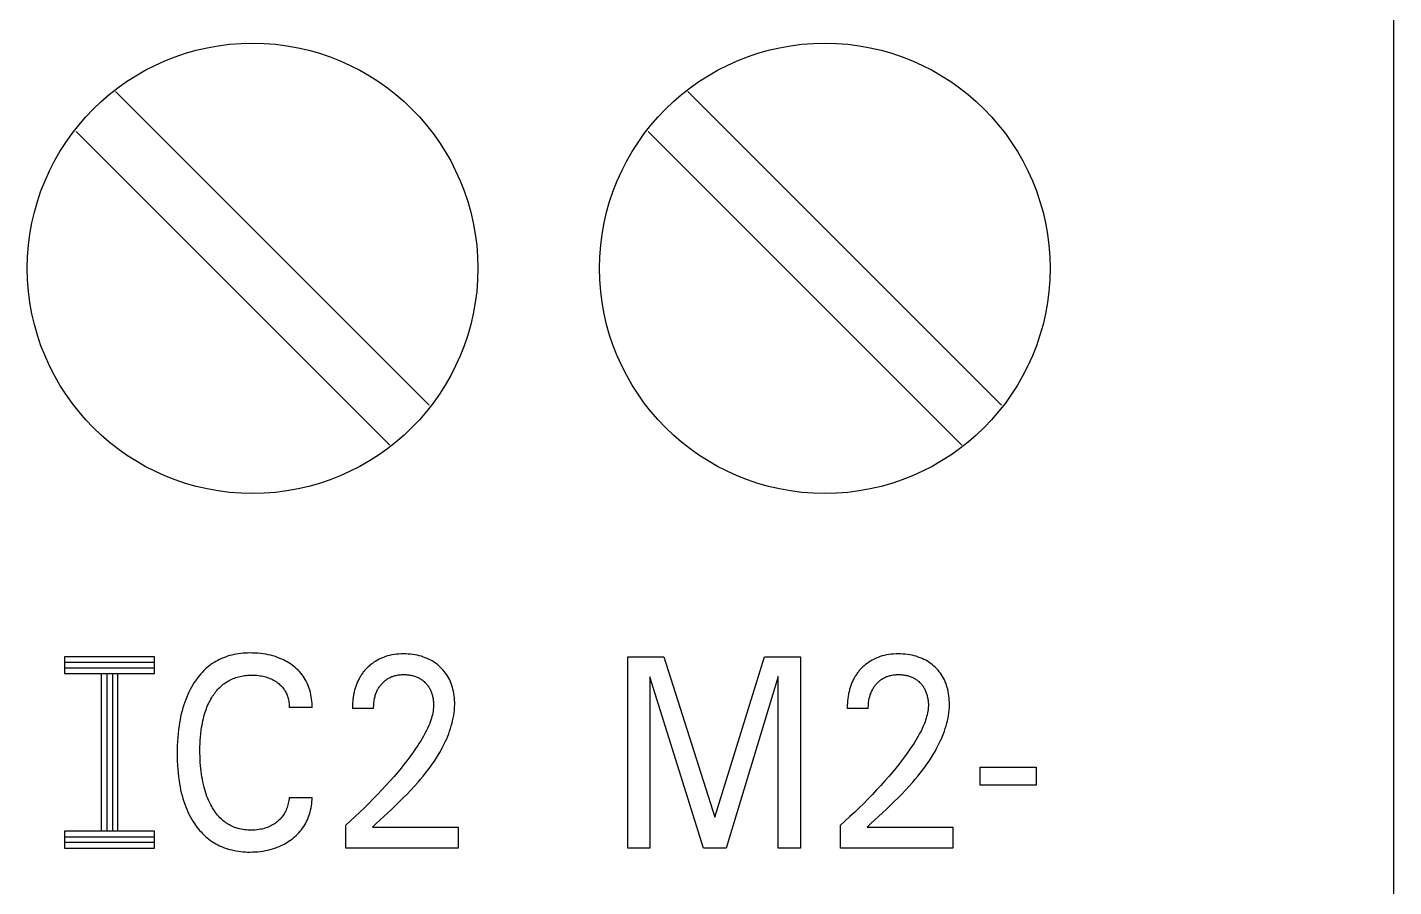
# Model space of a CAD drawing. Extents: x 0 to 420, y 0 to 297.
# Drawn here: x 166.63 to 178.76, y 174.29 to 181.92 of the extents above; entities that cross this region are included whole.
import ezdxf

# ---------------------------------------------------------------- set-up
doc = ezdxf.new("R2010")
doc.units = 0
doc.header["$LTSCALE"] = 23.1
doc.layers.add('10000_FRONT', color=7, linetype='CONTINUOUS')

msp = doc.modelspace()

# ---------------------------------------------------------------- linework, layer by layer
at = {"layer": '10000_FRONT', "color": 7, "linetype": 'CONTINUOUS'}
for p, q in [((178.762, 260.627), (178.762, 172.627)), ((170.2, 178.563), (167.415, 181.348)), ((175.28, 178.563), (172.495, 181.348)), ((167.065, 180.991), (169.849, 178.206)), ((172.145, 180.991), (174.929, 178.206)), ((166.962, 176.327), (166.962, 176.177)), ((167.762, 176.327), (166.962, 176.327)), ((167.762, 176.277), (166.962, 176.277)), ((167.762, 176.177), (167.762, 176.327)), ((168.259, 176.255), (168.244, 176.244)), ((168.274, 176.266), (168.259, 176.255)), ((168.29, 176.276), (168.274, 176.266)), ((168.306, 176.286), (168.29, 176.276)), ((168.322, 176.295), (168.306, 176.286)), ((168.339, 176.304), (168.322, 176.295)), ((168.356, 176.312), (168.339, 176.304)), ((168.373, 176.319), (168.356, 176.312)), ((168.391, 176.325), (168.373, 176.319)), ((168.409, 176.332), (168.391, 176.325)), ((168.428, 176.337), (168.409, 176.332)), ((168.448, 176.342), (168.428, 176.337)), ((168.467, 176.347), (168.448, 176.342)), ((168.487, 176.351), (168.467, 176.347)), ((168.507, 176.354), (168.487, 176.351)), ((168.527, 176.356), (168.507, 176.354)), ((168.548, 176.358), (168.527, 176.356)), ((168.568, 176.36), (168.548, 176.358)), ((168.588, 176.36), (168.568, 176.36)), ((168.608, 176.361), (168.588, 176.36)), ((168.632, 176.36), (168.608, 176.361)), ((168.656, 176.36), (168.632, 176.36)), ((168.679, 176.358), (168.656, 176.36)), ((168.703, 176.356), (168.679, 176.358)), ((168.727, 176.353), (168.703, 176.356)), ((168.75, 176.349), (168.727, 176.353)), ((168.771, 176.345), (168.75, 176.349)), ((168.792, 176.34), (168.771, 176.345)), ((168.813, 176.334), (168.792, 176.34)), ((168.834, 176.328), (168.813, 176.334)), ((168.854, 176.321), (168.834, 176.328)), ((168.875, 176.313), (168.854, 176.321)), ((168.891, 176.306), (168.875, 176.313)), ((168.907, 176.299), (168.891, 176.306)), ((168.922, 176.291), (168.907, 176.299)), ((168.938, 176.282), (168.922, 176.291)), ((168.953, 176.273), (168.938, 176.282)), ((168.968, 176.264), (168.953, 176.273)), ((168.982, 176.253), (168.968, 176.264)), ((168.996, 176.243), (168.982, 176.253)), ((169.68, 176.257), (169.666, 176.245)), ((169.695, 176.268), (169.68, 176.257)), ((169.709, 176.279), (169.695, 176.268)), ((169.725, 176.289), (169.709, 176.279)), ((169.74, 176.298), (169.725, 176.289)), ((169.757, 176.307), (169.74, 176.298)), ((169.775, 176.315), (169.757, 176.307)), ((169.793, 176.322), (169.775, 176.315)), ((169.811, 176.328), (169.793, 176.322)), ((169.829, 176.334), (169.811, 176.328)), ((169.848, 176.339), (169.829, 176.334)), ((169.868, 176.343), (169.848, 176.339)), ((169.889, 176.346), (169.868, 176.343)), ((169.91, 176.349), (169.889, 176.346)), ((169.931, 176.351), (169.91, 176.349)), ((169.951, 176.352), (169.931, 176.351)), ((169.972, 176.352), (169.951, 176.352)), ((169.993, 176.352), (169.972, 176.352)), ((170.013, 176.351), (169.993, 176.352)), ((170.034, 176.349), (170.013, 176.351)), ((170.054, 176.347), (170.034, 176.349)), ((170.074, 176.344), (170.054, 176.347)), ((170.094, 176.34), (170.074, 176.344)), ((170.112, 176.336), (170.094, 176.34)), ((170.13, 176.331), (170.112, 176.336)), ((170.148, 176.325), (170.13, 176.331)), ((170.165, 176.319), (170.148, 176.325)), ((170.183, 176.312), (170.165, 176.319)), ((170.2, 176.304), (170.183, 176.312)), ((170.215, 176.296), (170.2, 176.304)), ((170.231, 176.287), (170.215, 176.296)), ((170.246, 176.277), (170.231, 176.287)), ((170.261, 176.267), (170.246, 176.277)), ((170.275, 176.256), (170.261, 176.267)), ((170.289, 176.244), (170.275, 176.256)), ((171.962, 174.627), (171.962, 176.327)), ((171.962, 176.327), (172.283, 176.327)), ((172.283, 176.327), (172.736, 174.904)), ((172.736, 174.904), (173.176, 176.327)), ((173.176, 176.327), (173.496, 176.327)), ((173.496, 176.327), (173.496, 174.627)), ((174.072, 176.257), (174.059, 176.245)), ((174.087, 176.268), (174.072, 176.257)), ((174.102, 176.279), (174.087, 176.268)), ((174.117, 176.289), (174.102, 176.279)), ((174.133, 176.298), (174.117, 176.289)), ((174.15, 176.307), (174.133, 176.298)), ((174.167, 176.315), (174.15, 176.307)), ((174.185, 176.322), (174.167, 176.315)), ((174.203, 176.328), (174.185, 176.322)), ((174.221, 176.334), (174.203, 176.328)), ((174.24, 176.339), (174.221, 176.334)), ((174.261, 176.343), (174.24, 176.339)), ((174.281, 176.346), (174.261, 176.343)), ((174.302, 176.349), (174.281, 176.346)), ((174.323, 176.351), (174.302, 176.349)), ((174.344, 176.352), (174.323, 176.351)), ((174.365, 176.352), (174.344, 176.352)), ((174.385, 176.352), (174.365, 176.352)), ((174.405, 176.351), (174.385, 176.352)), ((174.426, 176.349), (174.405, 176.351)), ((174.446, 176.347), (174.426, 176.349)), ((174.466, 176.344), (174.446, 176.347)), ((174.486, 176.34), (174.466, 176.344)), ((174.504, 176.336), (174.486, 176.34)), ((174.522, 176.331), (174.504, 176.336)), ((174.54, 176.325), (174.522, 176.331)), ((174.558, 176.319), (174.54, 176.325)), ((174.575, 176.312), (174.558, 176.319)), ((174.592, 176.304), (174.575, 176.312)), ((174.608, 176.296), (174.592, 176.304)), ((174.623, 176.287), (174.608, 176.296)), ((174.638, 176.277), (174.623, 176.287)), ((174.653, 176.267), (174.638, 176.277)), ((174.667, 176.256), (174.653, 176.267)), ((174.681, 176.244), (174.667, 176.256)), ((167.762, 176.227), (166.962, 176.227)), ((166.962, 176.177), (167.762, 176.177)), ((167.287, 176.177), (167.287, 174.777)), ((167.337, 176.177), (167.337, 174.777)), ((167.387, 176.177), (167.387, 174.777)), ((167.437, 174.777), (167.437, 176.177)), ((168.136, 176.13), (168.125, 176.114)), ((168.148, 176.146), (168.136, 176.13)), ((168.16, 176.161), (168.148, 176.146)), ((168.173, 176.176), (168.16, 176.161)), ((168.186, 176.191), (168.173, 176.176)), ((168.2, 176.205), (168.186, 176.191)), ((168.214, 176.219), (168.2, 176.205)), ((168.229, 176.232), (168.214, 176.219)), ((168.244, 176.244), (168.229, 176.232)), ((168.436, 176.123), (168.447, 176.128)), ((168.447, 176.128), (168.459, 176.133)), ((168.459, 176.133), (168.471, 176.138)), ((168.471, 176.138), (168.482, 176.142)), ((168.482, 176.142), (168.495, 176.146)), ((168.495, 176.146), (168.508, 176.15)), ((168.508, 176.15), (168.521, 176.153)), ((168.521, 176.153), (168.535, 176.156)), ((168.535, 176.156), (168.548, 176.158)), ((168.548, 176.158), (168.561, 176.16)), ((168.561, 176.16), (168.575, 176.162)), ((168.575, 176.162), (168.588, 176.163)), ((168.588, 176.163), (168.602, 176.164)), ((168.602, 176.164), (168.615, 176.164)), ((168.615, 176.164), (168.629, 176.164)), ((168.629, 176.164), (168.643, 176.164)), ((168.643, 176.164), (168.657, 176.164)), ((168.657, 176.164), (168.671, 176.163)), ((168.671, 176.163), (168.685, 176.161)), ((168.685, 176.161), (168.698, 176.159)), ((168.698, 176.159), (168.712, 176.157)), ((168.712, 176.157), (168.725, 176.155)), ((168.725, 176.155), (168.737, 176.152)), ((168.737, 176.152), (168.75, 176.148)), ((168.75, 176.148), (168.762, 176.144)), ((168.762, 176.144), (168.774, 176.14)), ((168.774, 176.14), (168.786, 176.135)), ((168.786, 176.135), (168.797, 176.13)), ((168.797, 176.13), (168.808, 176.125)), ((169.01, 176.232), (168.996, 176.243)), ((169.023, 176.22), (169.01, 176.232)), ((169.036, 176.208), (169.023, 176.22)), ((169.048, 176.195), (169.036, 176.208)), ((169.06, 176.182), (169.048, 176.195)), ((169.071, 176.168), (169.06, 176.182)), ((169.081, 176.154), (169.071, 176.168)), ((169.091, 176.14), (169.081, 176.154)), ((169.1, 176.125), (169.091, 176.14)), ((169.577, 176.131), (169.573, 176.123)), ((169.581, 176.139), (169.577, 176.131)), ((169.586, 176.147), (169.581, 176.139)), ((169.59, 176.154), (169.586, 176.147)), ((169.595, 176.161), (169.59, 176.154)), ((169.6, 176.169), (169.595, 176.161)), ((169.605, 176.176), (169.6, 176.169)), ((169.61, 176.183), (169.605, 176.176)), ((169.615, 176.19), (169.61, 176.183)), ((169.621, 176.197), (169.615, 176.19)), ((169.626, 176.204), (169.621, 176.197)), ((169.632, 176.21), (169.626, 176.204)), ((169.638, 176.217), (169.632, 176.21)), ((169.644, 176.223), (169.638, 176.217)), ((169.65, 176.229), (169.644, 176.223)), ((169.658, 176.237), (169.65, 176.229)), ((169.666, 176.245), (169.658, 176.237)), ((169.82, 176.125), (169.827, 176.129)), ((169.827, 176.129), (169.833, 176.133)), ((169.833, 176.133), (169.84, 176.137)), ((169.84, 176.137), (169.847, 176.141)), ((169.847, 176.141), (169.854, 176.144)), ((169.854, 176.144), (169.861, 176.148)), ((169.861, 176.148), (169.868, 176.151)), ((169.868, 176.151), (169.875, 176.153)), ((169.875, 176.153), (169.883, 176.156)), ((169.883, 176.156), (169.89, 176.158)), ((169.89, 176.158), (169.898, 176.16)), ((169.898, 176.16), (169.907, 176.162)), ((169.907, 176.162), (169.916, 176.164)), ((169.916, 176.164), (169.925, 176.166)), ((169.925, 176.166), (169.935, 176.167)), ((169.935, 176.167), (169.944, 176.168)), ((169.944, 176.168), (169.954, 176.169)), ((169.954, 176.169), (169.963, 176.169)), ((169.963, 176.169), (169.972, 176.169)), ((169.972, 176.169), (169.982, 176.169)), ((169.982, 176.169), (169.991, 176.169)), ((169.991, 176.169), (170, 176.168)), ((170, 176.168), (170.009, 176.167)), ((170.009, 176.167), (170.018, 176.166)), ((170.018, 176.166), (170.027, 176.165)), ((170.027, 176.165), (170.036, 176.163)), ((170.036, 176.163), (170.045, 176.162)), ((170.045, 176.162), (170.053, 176.16)), ((170.053, 176.16), (170.061, 176.157)), ((170.061, 176.157), (170.069, 176.155)), ((170.069, 176.155), (170.077, 176.152)), ((170.077, 176.152), (170.085, 176.149)), ((170.085, 176.149), (170.093, 176.146)), ((170.093, 176.146), (170.101, 176.142)), ((170.101, 176.142), (170.108, 176.139)), ((170.108, 176.139), (170.115, 176.135)), ((170.115, 176.135), (170.122, 176.13)), ((170.122, 176.13), (170.129, 176.126)), ((170.301, 176.232), (170.289, 176.244)), ((170.313, 176.22), (170.301, 176.232)), ((170.325, 176.207), (170.313, 176.22)), ((170.336, 176.194), (170.325, 176.207)), ((170.346, 176.181), (170.336, 176.194)), ((170.356, 176.167), (170.346, 176.181)), ((170.365, 176.152), (170.356, 176.167)), ((170.374, 176.137), (170.365, 176.152)), ((170.382, 176.121), (170.374, 176.137)), ((172.16, 176.149), (172.16, 174.627)), ((172.636, 174.627), (172.16, 176.149)), ((173.299, 176.151), (172.835, 174.627)), ((173.299, 174.627), (173.299, 176.151)), ((173.969, 176.131), (173.965, 176.123)), ((173.973, 176.139), (173.969, 176.131)), ((173.978, 176.147), (173.973, 176.139)), ((173.982, 176.154), (173.978, 176.147)), ((173.987, 176.161), (173.982, 176.154)), ((173.992, 176.169), (173.987, 176.161)), ((173.997, 176.176), (173.992, 176.169)), ((174.002, 176.183), (173.997, 176.176)), ((174.007, 176.19), (174.002, 176.183)), ((174.013, 176.197), (174.007, 176.19)), ((174.018, 176.204), (174.013, 176.197)), ((174.024, 176.21), (174.018, 176.204)), ((174.03, 176.217), (174.024, 176.21)), ((174.036, 176.223), (174.03, 176.217)), ((174.042, 176.229), (174.036, 176.223)), ((174.05, 176.237), (174.042, 176.229)), ((174.059, 176.245), (174.05, 176.237)), ((174.212, 176.125), (174.219, 176.129)), ((174.219, 176.129), (174.226, 176.133)), ((174.226, 176.133), (174.232, 176.137)), ((174.232, 176.137), (174.239, 176.141)), ((174.239, 176.141), (174.246, 176.144)), ((174.246, 176.144), (174.253, 176.148)), ((174.253, 176.148), (174.26, 176.151)), ((174.26, 176.151), (174.268, 176.153)), ((174.268, 176.153), (174.275, 176.156)), ((174.275, 176.156), (174.282, 176.158)), ((174.282, 176.158), (174.29, 176.16)), ((174.29, 176.16), (174.299, 176.162)), ((174.299, 176.162), (174.308, 176.164)), ((174.308, 176.164), (174.318, 176.166)), ((174.318, 176.166), (174.327, 176.167)), ((174.327, 176.167), (174.336, 176.168)), ((174.336, 176.168), (174.346, 176.169)), ((174.346, 176.169), (174.355, 176.169)), ((174.355, 176.169), (174.365, 176.169)), ((174.365, 176.169), (174.374, 176.169)), ((174.374, 176.169), (174.383, 176.169)), ((174.383, 176.169), (174.392, 176.168)), ((174.392, 176.168), (174.401, 176.167)), ((174.401, 176.167), (174.41, 176.166)), ((174.41, 176.166), (174.419, 176.165)), ((174.419, 176.165), (174.428, 176.163)), ((174.428, 176.163), (174.437, 176.162)), ((174.437, 176.162), (174.446, 176.16)), ((174.446, 176.16), (174.454, 176.157)), ((174.454, 176.157), (174.462, 176.155)), ((174.462, 176.155), (174.47, 176.152)), ((174.47, 176.152), (174.477, 176.149)), ((174.477, 176.149), (174.485, 176.146)), ((174.485, 176.146), (174.493, 176.142)), ((174.493, 176.142), (174.5, 176.139)), ((174.5, 176.139), (174.507, 176.135)), ((174.507, 176.135), (174.514, 176.13)), ((174.514, 176.13), (174.521, 176.126)), ((174.694, 176.232), (174.681, 176.244)), ((174.706, 176.22), (174.694, 176.232)), ((174.717, 176.207), (174.706, 176.22)), ((174.728, 176.194), (174.717, 176.207)), ((174.739, 176.181), (174.728, 176.194)), ((174.748, 176.167), (174.739, 176.181)), ((174.757, 176.152), (174.748, 176.167)), ((174.766, 176.137), (174.757, 176.152)), ((174.774, 176.121), (174.766, 176.137)), ((168.066, 176.014), (168.056, 175.992)), ((168.077, 176.035), (168.066, 176.014)), ((168.089, 176.057), (168.077, 176.035)), ((168.101, 176.078), (168.089, 176.057)), ((168.114, 176.098), (168.101, 176.078)), ((168.125, 176.114), (168.114, 176.098)), ((168.291, 175.998), (168.299, 176.008)), ((168.299, 176.008), (168.307, 176.019)), ((168.307, 176.019), (168.316, 176.029)), ((168.316, 176.029), (168.324, 176.039)), ((168.324, 176.039), (168.333, 176.048)), ((168.333, 176.048), (168.343, 176.058)), ((168.343, 176.058), (168.353, 176.067)), ((168.353, 176.067), (168.363, 176.075)), ((168.363, 176.075), (168.372, 176.083)), ((168.372, 176.083), (168.382, 176.091)), ((168.382, 176.091), (168.393, 176.098)), ((168.393, 176.098), (168.403, 176.105)), ((168.403, 176.105), (168.414, 176.111)), ((168.414, 176.111), (168.425, 176.117)), ((168.425, 176.117), (168.436, 176.123)), ((168.808, 176.125), (168.819, 176.119)), ((168.819, 176.119), (168.83, 176.113)), ((168.83, 176.113), (168.84, 176.106)), ((168.84, 176.106), (168.85, 176.099)), ((168.85, 176.099), (168.858, 176.093)), ((168.858, 176.093), (168.867, 176.086)), ((168.867, 176.086), (168.875, 176.079)), ((168.875, 176.079), (168.882, 176.072)), ((168.882, 176.072), (168.89, 176.065)), ((168.89, 176.065), (168.897, 176.057)), ((168.897, 176.057), (168.903, 176.049)), ((168.903, 176.049), (168.91, 176.04)), ((168.91, 176.04), (168.916, 176.032)), ((168.916, 176.032), (168.921, 176.023)), ((168.921, 176.023), (168.926, 176.014)), ((168.926, 176.014), (168.931, 176.005)), ((169.108, 176.11), (169.1, 176.125)), ((169.116, 176.094), (169.108, 176.11)), ((169.123, 176.078), (169.116, 176.094)), ((169.129, 176.062), (169.123, 176.078)), ((169.135, 176.045), (169.129, 176.062)), ((169.141, 176.029), (169.135, 176.045)), ((169.146, 176.01), (169.141, 176.029)), ((169.15, 175.991), (169.146, 176.01)), ((169.533, 176.011), (169.531, 176.001)), ((169.535, 176.02), (169.533, 176.011)), ((169.538, 176.029), (169.535, 176.02)), ((169.54, 176.038), (169.538, 176.029)), ((169.543, 176.047), (169.54, 176.038)), ((169.545, 176.055), (169.543, 176.047)), ((169.548, 176.064), (169.545, 176.055)), ((169.551, 176.073), (169.548, 176.064)), ((169.554, 176.081), (169.551, 176.073)), ((169.558, 176.09), (169.554, 176.081)), ((169.561, 176.098), (169.558, 176.09)), ((169.565, 176.107), (169.561, 176.098)), ((169.569, 176.115), (169.565, 176.107)), ((169.573, 176.123), (169.569, 176.115)), ((169.727, 176.001), (169.731, 176.01)), ((169.731, 176.01), (169.735, 176.019)), ((169.735, 176.019), (169.739, 176.028)), ((169.739, 176.028), (169.742, 176.035)), ((169.742, 176.035), (169.746, 176.042)), ((169.746, 176.042), (169.75, 176.049)), ((169.75, 176.049), (169.755, 176.056)), ((169.755, 176.056), (169.759, 176.063)), ((169.759, 176.063), (169.764, 176.07)), ((169.764, 176.07), (169.769, 176.076)), ((169.769, 176.076), (169.774, 176.082)), ((169.774, 176.082), (169.779, 176.088)), ((169.779, 176.088), (169.785, 176.094)), ((169.785, 176.094), (169.79, 176.1)), ((169.79, 176.1), (169.796, 176.105)), ((169.796, 176.105), (169.802, 176.11)), ((169.802, 176.11), (169.808, 176.115)), ((169.808, 176.115), (169.814, 176.12)), ((169.814, 176.12), (169.82, 176.125)), ((170.129, 176.126), (170.136, 176.121)), ((170.136, 176.121), (170.142, 176.116)), ((170.142, 176.116), (170.149, 176.111)), ((170.149, 176.111), (170.155, 176.106)), ((170.155, 176.106), (170.161, 176.1)), ((170.161, 176.1), (170.166, 176.095)), ((170.166, 176.095), (170.172, 176.089)), ((170.172, 176.089), (170.177, 176.083)), ((170.177, 176.083), (170.182, 176.077)), ((170.182, 176.077), (170.187, 176.071)), ((170.187, 176.071), (170.192, 176.065)), ((170.192, 176.065), (170.196, 176.058)), ((170.196, 176.058), (170.2, 176.051)), ((170.2, 176.051), (170.204, 176.045)), ((170.204, 176.045), (170.208, 176.037)), ((170.208, 176.037), (170.212, 176.03)), ((170.212, 176.03), (170.215, 176.022)), ((170.215, 176.022), (170.218, 176.015)), ((170.218, 176.015), (170.221, 176.007)), ((170.221, 176.007), (170.223, 175.999)), ((170.389, 176.105), (170.382, 176.121)), ((170.395, 176.089), (170.389, 176.105)), ((170.401, 176.072), (170.395, 176.089)), ((170.406, 176.055), (170.401, 176.072)), ((170.411, 176.038), (170.406, 176.055)), ((170.415, 176.019), (170.411, 176.038)), ((170.419, 176), (170.415, 176.019)), ((173.926, 176.011), (173.923, 176.001)), ((173.928, 176.02), (173.926, 176.011)), ((173.93, 176.029), (173.928, 176.02)), ((173.932, 176.038), (173.93, 176.029)), ((173.935, 176.047), (173.932, 176.038)), ((173.937, 176.055), (173.935, 176.047)), ((173.94, 176.064), (173.937, 176.055)), ((173.943, 176.073), (173.94, 176.064)), ((173.946, 176.081), (173.943, 176.073)), ((173.95, 176.09), (173.946, 176.081)), ((173.953, 176.098), (173.95, 176.09)), ((173.957, 176.107), (173.953, 176.098)), ((173.961, 176.115), (173.957, 176.107)), ((173.965, 176.123), (173.961, 176.115)), ((174.12, 176.001), (174.123, 176.01)), ((174.123, 176.01), (174.127, 176.019)), ((174.127, 176.019), (174.131, 176.028)), ((174.131, 176.028), (174.135, 176.035)), ((174.135, 176.035), (174.138, 176.042)), ((174.138, 176.042), (174.143, 176.049)), ((174.143, 176.049), (174.147, 176.056)), ((174.147, 176.056), (174.151, 176.063)), ((174.151, 176.063), (174.156, 176.07)), ((174.156, 176.07), (174.161, 176.076)), ((174.161, 176.076), (174.166, 176.082)), ((174.166, 176.082), (174.172, 176.088)), ((174.172, 176.088), (174.177, 176.094)), ((174.177, 176.094), (174.182, 176.1)), ((174.182, 176.1), (174.188, 176.105)), ((174.188, 176.105), (174.194, 176.11)), ((174.194, 176.11), (174.2, 176.115)), ((174.2, 176.115), (174.206, 176.12)), ((174.206, 176.12), (174.212, 176.125)), ((174.521, 176.126), (174.528, 176.121)), ((174.528, 176.121), (174.535, 176.116)), ((174.535, 176.116), (174.541, 176.111)), ((174.541, 176.111), (174.547, 176.106)), ((174.547, 176.106), (174.553, 176.1)), ((174.553, 176.1), (174.559, 176.095)), ((174.559, 176.095), (174.564, 176.089)), ((174.564, 176.089), (174.569, 176.083)), ((174.569, 176.083), (174.574, 176.077)), ((174.574, 176.077), (174.579, 176.071)), ((174.579, 176.071), (174.584, 176.065)), ((174.584, 176.065), (174.588, 176.058)), ((174.588, 176.058), (174.592, 176.051)), ((174.592, 176.051), (174.596, 176.045)), ((174.596, 176.045), (174.6, 176.037)), ((174.6, 176.037), (174.604, 176.03)), ((174.604, 176.03), (174.607, 176.022)), ((174.607, 176.022), (174.61, 176.015)), ((174.61, 176.015), (174.613, 176.007)), ((174.613, 176.007), (174.616, 175.999)), ((174.781, 176.105), (174.774, 176.121)), ((174.788, 176.089), (174.781, 176.105)), ((174.793, 176.072), (174.788, 176.089)), ((174.799, 176.055), (174.793, 176.072)), ((174.803, 176.038), (174.799, 176.055)), ((174.807, 176.019), (174.803, 176.038)), ((174.811, 176), (174.807, 176.019)), ((168.021, 175.899), (168.013, 175.873)), ((168.029, 175.924), (168.021, 175.899)), ((168.038, 175.947), (168.029, 175.924)), ((168.047, 175.969), (168.038, 175.947)), ((168.056, 175.992), (168.047, 175.969)), ((168.227, 175.88), (168.233, 175.894)), ((168.233, 175.894), (168.24, 175.909)), ((168.24, 175.909), (168.247, 175.923)), ((168.247, 175.923), (168.254, 175.937)), ((168.254, 175.937), (168.261, 175.951)), ((168.261, 175.951), (168.269, 175.964)), ((168.269, 175.964), (168.276, 175.976)), ((168.276, 175.976), (168.284, 175.987)), ((168.284, 175.987), (168.291, 175.998)), ((168.931, 176.005), (168.935, 175.995)), ((168.935, 175.995), (168.939, 175.986)), ((168.939, 175.986), (168.942, 175.976)), ((168.942, 175.976), (168.946, 175.966)), ((168.946, 175.966), (168.949, 175.955)), ((168.949, 175.955), (168.951, 175.944)), ((168.951, 175.944), (168.953, 175.933)), ((168.953, 175.933), (168.955, 175.921)), ((168.955, 175.921), (168.956, 175.91)), ((168.956, 175.91), (168.957, 175.899)), ((168.957, 175.899), (168.958, 175.888)), ((168.958, 175.888), (168.958, 175.876)), ((169.153, 175.972), (169.15, 175.991)), ((169.156, 175.953), (169.153, 175.972)), ((169.158, 175.934), (169.156, 175.953)), ((169.16, 175.915), (169.158, 175.934)), ((169.16, 175.895), (169.16, 175.915)), ((169.16, 175.876), (169.16, 175.895)), ((169.52, 175.909), (169.519, 175.899)), ((169.519, 175.899), (169.519, 175.888)), ((169.519, 175.888), (169.519, 175.878)), ((169.521, 175.929), (169.52, 175.919)), ((169.52, 175.919), (169.52, 175.909)), ((169.522, 175.94), (169.521, 175.929)), ((169.523, 175.95), (169.522, 175.94)), ((169.524, 175.96), (169.523, 175.95)), ((169.526, 175.97), (169.524, 175.96)), ((169.527, 175.98), (169.526, 175.97)), ((169.529, 175.991), (169.527, 175.98)), ((169.531, 176.001), (169.529, 175.991)), ((169.706, 175.879), (169.707, 175.89)), ((169.707, 175.9), (169.708, 175.911)), ((169.707, 175.89), (169.707, 175.9)), ((169.708, 175.911), (169.709, 175.922)), ((169.709, 175.922), (169.711, 175.933)), ((169.711, 175.933), (169.712, 175.944)), ((169.712, 175.944), (169.714, 175.955)), ((169.714, 175.955), (169.716, 175.964)), ((169.716, 175.964), (169.719, 175.973)), ((169.719, 175.973), (169.721, 175.983)), ((169.721, 175.983), (169.724, 175.992)), ((169.724, 175.992), (169.727, 176.001)), ((170.223, 175.999), (170.226, 175.991)), ((170.226, 175.991), (170.228, 175.983)), ((170.228, 175.983), (170.23, 175.975)), ((170.23, 175.975), (170.232, 175.966)), ((170.232, 175.966), (170.234, 175.957)), ((170.234, 175.957), (170.235, 175.948)), ((170.235, 175.948), (170.236, 175.938)), ((170.236, 175.938), (170.237, 175.929)), ((170.237, 175.929), (170.238, 175.92)), ((170.238, 175.92), (170.239, 175.911)), ((170.239, 175.892), (170.238, 175.876)), ((170.239, 175.911), (170.239, 175.901)), ((170.239, 175.901), (170.239, 175.892)), ((170.422, 175.98), (170.419, 176)), ((170.424, 175.961), (170.422, 175.98)), ((170.425, 175.941), (170.424, 175.961)), ((170.426, 175.921), (170.425, 175.941)), ((170.425, 175.878), (170.426, 175.902)), ((170.426, 175.902), (170.426, 175.921)), ((173.912, 175.909), (173.911, 175.899)), ((173.911, 175.899), (173.911, 175.888)), ((173.911, 175.888), (173.911, 175.878)), ((173.913, 175.919), (173.912, 175.909)), ((173.914, 175.94), (173.913, 175.929)), ((173.913, 175.929), (173.913, 175.919)), ((173.915, 175.95), (173.914, 175.94)), ((173.917, 175.96), (173.915, 175.95)), ((173.918, 175.97), (173.917, 175.96)), ((173.92, 175.98), (173.918, 175.97)), ((173.921, 175.991), (173.92, 175.98)), ((173.923, 176.001), (173.921, 175.991)), ((174.098, 175.879), (174.099, 175.89)), ((174.099, 175.9), (174.1, 175.911)), ((174.099, 175.89), (174.099, 175.9)), ((174.1, 175.911), (174.101, 175.922)), ((174.101, 175.922), (174.103, 175.933)), ((174.103, 175.933), (174.104, 175.944)), ((174.104, 175.944), (174.107, 175.955)), ((174.107, 175.955), (174.109, 175.964)), ((174.109, 175.964), (174.111, 175.973)), ((174.111, 175.973), (174.114, 175.983)), ((174.114, 175.983), (174.116, 175.992)), ((174.116, 175.992), (174.12, 176.001)), ((174.616, 175.999), (174.618, 175.991)), ((174.618, 175.991), (174.62, 175.983)), ((174.62, 175.983), (174.622, 175.975)), ((174.622, 175.975), (174.624, 175.966)), ((174.624, 175.966), (174.626, 175.957)), ((174.626, 175.957), (174.627, 175.948)), ((174.627, 175.948), (174.629, 175.938)), ((174.629, 175.938), (174.63, 175.929)), ((174.63, 175.929), (174.63, 175.92)), ((174.63, 175.92), (174.631, 175.911)), ((174.631, 175.892), (174.63, 175.876)), ((174.631, 175.911), (174.631, 175.901)), ((174.631, 175.901), (174.631, 175.892)), ((174.814, 175.98), (174.811, 176)), ((174.816, 175.961), (174.814, 175.98)), ((174.817, 175.941), (174.816, 175.961)), ((174.818, 175.921), (174.817, 175.941)), ((174.818, 175.902), (174.818, 175.921)), ((174.818, 175.878), (174.818, 175.902)), ((167.988, 175.768), (167.983, 175.741)), ((167.993, 175.794), (167.988, 175.768)), ((167.999, 175.821), (167.993, 175.794)), ((168.006, 175.847), (167.999, 175.821)), ((168.013, 175.873), (168.006, 175.847)), ((168.19, 175.758), (168.195, 175.778)), ((168.195, 175.778), (168.2, 175.797)), ((168.2, 175.797), (168.205, 175.816)), ((168.205, 175.816), (168.211, 175.835)), ((168.211, 175.835), (168.216, 175.85)), ((168.216, 175.85), (168.222, 175.865)), ((168.222, 175.865), (168.227, 175.88)), ((169.16, 175.876), (168.958, 175.876)), ((169.519, 175.878), (169.519, 175.868)), ((169.706, 175.868), (169.519, 175.868)), ((169.706, 175.868), (169.706, 175.879)), ((170.215, 175.765), (170.209, 175.75)), ((170.22, 175.781), (170.215, 175.765)), ((170.224, 175.796), (170.22, 175.781)), ((170.228, 175.812), (170.224, 175.796)), ((170.232, 175.828), (170.228, 175.812)), ((170.234, 175.844), (170.232, 175.828)), ((170.236, 175.86), (170.234, 175.844)), ((170.238, 175.876), (170.236, 175.86)), ((170.408, 175.759), (170.413, 175.783)), ((170.413, 175.783), (170.418, 175.806)), ((170.418, 175.806), (170.421, 175.83)), ((170.421, 175.83), (170.424, 175.854)), ((170.424, 175.854), (170.425, 175.878)), ((173.911, 175.878), (173.911, 175.868)), ((174.098, 175.868), (173.911, 175.868)), ((174.098, 175.868), (174.098, 175.879)), ((174.607, 175.765), (174.602, 175.75)), ((174.612, 175.781), (174.607, 175.765)), ((174.616, 175.796), (174.612, 175.781)), ((174.62, 175.812), (174.616, 175.796)), ((174.624, 175.828), (174.62, 175.812)), ((174.627, 175.844), (174.624, 175.828)), ((174.629, 175.86), (174.627, 175.844)), ((174.63, 175.876), (174.629, 175.86)), ((174.801, 175.759), (174.806, 175.783)), ((174.806, 175.783), (174.81, 175.806)), ((174.81, 175.806), (174.813, 175.83)), ((174.813, 175.83), (174.816, 175.854)), ((174.816, 175.854), (174.818, 175.878)), ((167.97, 175.645), (167.967, 175.61)), ((167.974, 175.68), (167.97, 175.645)), ((167.979, 175.715), (167.974, 175.68)), ((167.983, 175.741), (167.979, 175.715)), ((168.169, 175.614), (168.172, 175.643)), ((168.172, 175.643), (168.176, 175.679)), ((168.176, 175.679), (168.179, 175.699)), ((168.179, 175.699), (168.183, 175.719)), ((168.183, 175.719), (168.186, 175.739)), ((168.186, 175.739), (168.19, 175.758)), ((170.162, 175.645), (170.15, 175.623)), ((170.173, 175.667), (170.162, 175.645)), ((170.184, 175.689), (170.173, 175.667)), ((170.194, 175.711), (170.184, 175.689)), ((170.204, 175.734), (170.194, 175.711)), ((170.209, 175.75), (170.204, 175.734)), ((170.364, 175.621), (170.373, 175.644)), ((170.373, 175.644), (170.381, 175.667)), ((170.381, 175.667), (170.389, 175.69)), ((170.389, 175.69), (170.396, 175.713)), ((170.396, 175.713), (170.403, 175.736)), ((170.403, 175.736), (170.408, 175.759)), ((174.554, 175.645), (174.542, 175.623)), ((174.566, 175.667), (174.554, 175.645)), ((174.576, 175.689), (174.566, 175.667)), ((174.586, 175.711), (174.576, 175.689)), ((174.596, 175.734), (174.586, 175.711)), ((174.602, 175.75), (174.596, 175.734)), ((174.756, 175.621), (174.765, 175.644)), ((174.765, 175.644), (174.774, 175.667)), ((174.774, 175.667), (174.781, 175.69)), ((174.781, 175.69), (174.788, 175.713)), ((174.788, 175.713), (174.795, 175.736)), ((174.795, 175.736), (174.801, 175.759)), ((167.963, 175.54), (167.962, 175.504)), ((167.965, 175.575), (167.963, 175.54)), ((167.967, 175.61), (167.965, 175.575)), ((168.165, 175.526), (168.166, 175.555)), ((168.165, 175.497), (168.165, 175.526)), ((168.166, 175.555), (168.167, 175.585)), ((168.167, 175.585), (168.169, 175.614)), ((170.098, 175.539), (170.075, 175.505)), ((170.112, 175.56), (170.098, 175.539)), ((170.125, 175.581), (170.112, 175.56)), ((170.138, 175.602), (170.125, 175.581)), ((170.15, 175.623), (170.138, 175.602)), ((170.315, 175.517), (170.33, 175.547)), ((170.33, 175.547), (170.345, 175.577)), ((170.345, 175.577), (170.355, 175.599)), ((170.355, 175.599), (170.364, 175.621)), ((174.491, 175.539), (174.467, 175.505)), ((174.504, 175.56), (174.491, 175.539)), ((174.517, 175.581), (174.504, 175.56)), ((174.53, 175.602), (174.517, 175.581)), ((174.542, 175.623), (174.53, 175.602)), ((174.707, 175.517), (174.722, 175.547)), ((174.722, 175.547), (174.737, 175.577)), ((174.737, 175.577), (174.747, 175.599)), ((174.747, 175.599), (174.756, 175.621)), ((167.962, 175.504), (167.962, 175.469)), ((167.962, 175.469), (167.962, 175.434)), ((167.962, 175.434), (167.963, 175.399)), ((168.165, 175.47), (168.165, 175.497)), ((168.166, 175.443), (168.165, 175.47)), ((168.167, 175.416), (168.166, 175.443)), ((168.168, 175.389), (168.167, 175.416)), ((170.002, 175.404), (169.976, 175.371)), ((170.027, 175.437), (170.002, 175.404)), ((170.051, 175.471), (170.027, 175.437)), ((170.075, 175.505), (170.051, 175.471)), ((170.227, 175.373), (170.246, 175.401)), ((170.246, 175.401), (170.264, 175.429)), ((170.264, 175.429), (170.282, 175.458)), ((170.282, 175.458), (170.299, 175.487)), ((170.299, 175.487), (170.315, 175.517)), ((174.394, 175.404), (174.368, 175.371)), ((174.419, 175.437), (174.394, 175.404)), ((174.443, 175.471), (174.419, 175.437)), ((174.467, 175.505), (174.443, 175.471)), ((174.619, 175.373), (174.638, 175.401)), ((174.638, 175.401), (174.656, 175.429)), ((174.656, 175.429), (174.674, 175.458)), ((174.674, 175.458), (174.691, 175.487)), ((174.691, 175.487), (174.707, 175.517)), ((167.963, 175.399), (167.965, 175.364)), ((167.965, 175.364), (167.967, 175.329)), ((167.967, 175.329), (167.97, 175.295)), ((167.97, 175.295), (167.974, 175.26)), ((168.17, 175.362), (168.168, 175.389)), ((168.173, 175.335), (168.17, 175.362)), ((168.176, 175.309), (168.173, 175.335)), ((168.179, 175.285), (168.176, 175.309)), ((168.182, 175.262), (168.179, 175.285)), ((169.923, 175.306), (169.888, 175.265)), ((169.95, 175.339), (169.923, 175.306)), ((169.976, 175.371), (169.95, 175.339)), ((170.145, 175.266), (170.166, 175.292)), ((170.166, 175.292), (170.187, 175.319)), ((170.187, 175.319), (170.207, 175.346)), ((170.207, 175.346), (170.227, 175.373)), ((174.315, 175.306), (174.28, 175.265)), ((174.342, 175.339), (174.315, 175.306)), ((174.368, 175.371), (174.342, 175.339)), ((174.537, 175.266), (174.558, 175.292)), ((174.558, 175.292), (174.579, 175.319)), ((174.579, 175.319), (174.599, 175.346)), ((174.599, 175.346), (174.619, 175.373)), ((175.09, 175.186), (175.09, 175.346)), ((175.09, 175.346), (175.587, 175.346)), ((175.587, 175.346), (175.587, 175.186)), ((167.974, 175.26), (167.979, 175.225)), ((167.979, 175.225), (167.983, 175.199)), ((167.983, 175.199), (167.988, 175.173)), ((167.988, 175.173), (167.993, 175.146)), ((168.186, 175.239), (168.182, 175.262)), ((168.191, 175.215), (168.186, 175.239)), ((168.196, 175.192), (168.191, 175.215)), ((168.201, 175.169), (168.196, 175.192)), ((168.208, 175.147), (168.201, 175.169)), ((169.816, 175.184), (169.78, 175.144)), ((169.853, 175.224), (169.816, 175.184)), ((169.888, 175.265), (169.853, 175.224)), ((170.037, 175.143), (170.069, 175.178)), ((170.069, 175.178), (170.101, 175.214)), ((170.101, 175.214), (170.123, 175.24)), ((170.123, 175.24), (170.145, 175.266)), ((174.209, 175.184), (174.172, 175.144)), ((174.245, 175.224), (174.209, 175.184)), ((174.28, 175.265), (174.245, 175.224)), ((174.429, 175.143), (174.461, 175.178)), ((174.461, 175.178), (174.493, 175.214)), ((174.493, 175.214), (174.515, 175.24)), ((174.515, 175.24), (174.537, 175.266)), ((175.587, 175.186), (175.09, 175.186)), ((167.993, 175.146), (167.999, 175.12)), ((167.999, 175.12), (168.006, 175.094)), ((168.006, 175.094), (168.013, 175.069)), ((168.013, 175.069), (168.021, 175.043)), ((168.021, 175.043), (168.03, 175.018)), ((168.214, 175.127), (168.208, 175.147)), ((168.22, 175.107), (168.214, 175.127)), ((168.227, 175.087), (168.22, 175.107)), ((168.235, 175.068), (168.227, 175.087)), ((168.243, 175.049), (168.235, 175.068)), ((168.252, 175.03), (168.243, 175.049)), ((168.952, 175.039), (168.949, 175.026)), ((168.954, 175.052), (168.952, 175.039)), ((168.956, 175.065), (168.954, 175.052)), ((168.958, 175.078), (168.956, 175.065)), ((168.958, 175.078), (169.16, 175.078)), ((169.157, 175.021), (169.159, 175.04)), ((169.159, 175.04), (169.16, 175.059)), ((169.16, 175.059), (169.16, 175.078)), ((169.703, 175.064), (169.665, 175.024)), ((169.742, 175.103), (169.703, 175.064)), ((169.78, 175.144), (169.742, 175.103)), ((169.901, 175.007), (169.936, 175.041)), ((169.936, 175.041), (169.97, 175.074)), ((169.97, 175.074), (170.003, 175.108)), ((170.003, 175.108), (170.037, 175.143)), ((174.096, 175.064), (174.057, 175.024)), ((174.134, 175.103), (174.096, 175.064)), ((174.172, 175.144), (174.134, 175.103)), ((174.293, 175.007), (174.328, 175.041)), ((174.328, 175.041), (174.362, 175.074)), ((174.362, 175.074), (174.396, 175.108)), ((174.396, 175.108), (174.429, 175.143)), ((168.03, 175.018), (168.038, 174.995)), ((168.038, 174.995), (168.047, 174.973)), ((168.047, 174.973), (168.057, 174.951)), ((168.057, 174.951), (168.067, 174.929)), ((168.067, 174.929), (168.078, 174.908)), ((168.261, 175.011), (168.252, 175.03)), ((168.269, 174.998), (168.261, 175.011)), ((168.276, 174.984), (168.269, 174.998)), ((168.284, 174.971), (168.276, 174.984)), ((168.293, 174.958), (168.284, 174.971)), ((168.302, 174.945), (168.293, 174.958)), ((168.311, 174.933), (168.302, 174.945)), ((168.321, 174.921), (168.311, 174.933)), ((168.331, 174.909), (168.321, 174.921)), ((168.906, 174.923), (168.899, 174.913)), ((168.912, 174.933), (168.906, 174.923)), ((168.918, 174.944), (168.912, 174.933)), ((168.924, 174.954), (168.918, 174.944)), ((168.929, 174.965), (168.924, 174.954)), ((168.933, 174.976), (168.929, 174.965)), ((168.938, 174.987), (168.933, 174.976)), ((168.942, 175), (168.938, 174.987)), ((168.946, 175.013), (168.942, 175)), ((168.949, 175.026), (168.946, 175.013)), ((169.132, 174.913), (169.137, 174.929)), ((169.137, 174.929), (169.143, 174.947)), ((169.143, 174.947), (169.147, 174.966)), ((169.147, 174.966), (169.151, 174.984)), ((169.151, 174.984), (169.154, 175.003)), ((169.154, 175.003), (169.157, 175.021)), ((169.584, 174.946), (169.543, 174.907)), ((169.625, 174.985), (169.584, 174.946)), ((169.665, 175.024), (169.625, 174.985)), ((169.729, 174.845), (169.832, 174.941)), ((169.832, 174.941), (169.867, 174.974)), ((169.867, 174.974), (169.901, 175.007)), ((173.977, 174.946), (173.935, 174.907)), ((174.017, 174.985), (173.977, 174.946)), ((174.057, 175.024), (174.017, 174.985)), ((174.121, 174.845), (174.224, 174.941)), ((174.224, 174.941), (174.259, 174.974)), ((174.259, 174.974), (174.293, 175.007)), ((168.078, 174.908), (168.09, 174.887)), ((168.09, 174.887), (168.102, 174.866)), ((168.102, 174.866), (168.115, 174.846)), ((168.115, 174.846), (168.126, 174.83)), ((168.126, 174.83), (168.137, 174.815)), ((168.137, 174.815), (168.149, 174.8)), ((168.149, 174.8), (168.161, 174.785)), ((168.342, 174.898), (168.331, 174.909)), ((168.353, 174.887), (168.342, 174.898)), ((168.362, 174.878), (168.353, 174.887)), ((168.372, 174.87), (168.362, 174.878)), ((168.382, 174.862), (168.372, 174.87)), ((168.393, 174.854), (168.382, 174.862)), ((168.404, 174.847), (168.393, 174.854)), ((168.414, 174.84), (168.404, 174.847)), ((168.426, 174.834), (168.414, 174.84)), ((168.437, 174.828), (168.426, 174.834)), ((168.449, 174.822), (168.437, 174.828)), ((168.46, 174.817), (168.449, 174.822)), ((168.472, 174.812), (168.46, 174.817)), ((168.486, 174.807), (168.472, 174.812)), ((168.501, 174.803), (168.486, 174.807)), ((168.515, 174.799), (168.501, 174.803)), ((168.53, 174.796), (168.515, 174.799)), ((168.545, 174.793), (168.53, 174.796)), ((168.703, 174.795), (168.686, 174.792)), ((168.715, 174.797), (168.703, 174.795)), ((168.728, 174.8), (168.715, 174.797)), ((168.74, 174.804), (168.728, 174.8)), ((168.753, 174.808), (168.74, 174.804)), ((168.765, 174.812), (168.753, 174.808)), ((168.777, 174.817), (168.765, 174.812)), ((168.788, 174.822), (168.777, 174.817)), ((168.799, 174.828), (168.788, 174.822)), ((168.81, 174.834), (168.799, 174.828)), ((168.82, 174.84), (168.81, 174.834)), ((168.831, 174.847), (168.82, 174.84)), ((168.841, 174.855), (168.831, 174.847)), ((168.85, 174.862), (168.841, 174.855)), ((168.859, 174.87), (168.85, 174.862)), ((168.868, 174.878), (168.859, 174.87)), ((168.876, 174.886), (168.868, 174.878)), ((168.884, 174.895), (168.876, 174.886)), ((168.892, 174.904), (168.884, 174.895)), ((168.899, 174.913), (168.892, 174.904)), ((169.066, 174.791), (169.076, 174.805)), ((169.076, 174.805), (169.086, 174.819)), ((169.086, 174.819), (169.095, 174.834)), ((169.095, 174.834), (169.104, 174.849)), ((169.104, 174.849), (169.112, 174.865)), ((169.112, 174.865), (169.119, 174.88)), ((169.119, 174.88), (169.126, 174.896)), ((169.126, 174.896), (169.132, 174.913)), ((169.501, 174.869), (169.459, 174.831)), ((169.459, 174.627), (169.459, 174.831)), ((169.543, 174.907), (169.501, 174.869)), ((169.695, 174.813), (169.729, 174.845)), ((169.695, 174.813), (170.456, 174.813)), ((170.456, 174.813), (170.456, 174.627)), ((173.894, 174.869), (173.852, 174.831)), ((173.852, 174.627), (173.852, 174.831)), ((173.935, 174.907), (173.894, 174.869)), ((174.087, 174.813), (174.121, 174.845)), ((174.087, 174.813), (174.848, 174.813)), ((174.848, 174.813), (174.848, 174.627)), ((166.962, 174.777), (166.962, 174.627)), ((167.762, 174.777), (166.962, 174.777)), ((166.962, 174.727), (167.762, 174.727)), ((167.762, 174.677), (166.962, 174.677)), ((167.762, 174.627), (167.762, 174.777)), ((168.161, 174.785), (168.174, 174.771)), ((168.174, 174.771), (168.187, 174.757)), ((168.187, 174.757), (168.201, 174.743)), ((168.201, 174.743), (168.215, 174.73)), ((168.215, 174.73), (168.229, 174.718)), ((168.229, 174.718), (168.244, 174.706)), ((168.244, 174.706), (168.259, 174.695)), ((168.259, 174.695), (168.275, 174.684)), ((168.275, 174.684), (168.29, 174.674)), ((168.29, 174.674), (168.306, 174.665)), ((168.56, 174.791), (168.545, 174.793)), ((168.575, 174.789), (168.56, 174.791)), ((168.59, 174.788), (168.575, 174.789)), ((168.605, 174.787), (168.59, 174.788)), ((168.62, 174.787), (168.605, 174.787)), ((168.636, 174.787), (168.62, 174.787)), ((168.653, 174.788), (168.636, 174.787)), ((168.67, 174.79), (168.653, 174.788)), ((168.686, 174.792), (168.67, 174.79)), ((168.917, 174.667), (168.933, 174.675)), ((168.933, 174.675), (168.948, 174.685)), ((168.948, 174.685), (168.963, 174.695)), ((168.963, 174.695), (168.977, 174.705)), ((168.977, 174.705), (168.991, 174.716)), ((168.991, 174.716), (169.005, 174.727)), ((169.005, 174.727), (169.018, 174.739)), ((169.018, 174.739), (169.03, 174.751)), ((169.03, 174.751), (169.043, 174.764)), ((169.043, 174.764), (169.054, 174.777)), ((169.054, 174.777), (169.066, 174.791)), ((166.962, 174.627), (167.762, 174.627)), ((168.306, 174.665), (168.323, 174.656)), ((168.323, 174.656), (168.339, 174.648)), ((168.339, 174.648), (168.356, 174.641)), ((168.356, 174.641), (168.374, 174.634)), ((168.374, 174.634), (168.391, 174.627)), ((168.391, 174.627), (168.409, 174.621)), ((168.409, 174.621), (168.428, 174.616)), ((168.428, 174.616), (168.448, 174.611)), ((168.448, 174.611), (168.468, 174.606)), ((168.468, 174.606), (168.487, 174.603)), ((168.487, 174.603), (168.507, 174.6)), ((168.507, 174.6), (168.527, 174.597)), ((168.527, 174.597), (168.548, 174.596)), ((168.548, 174.596), (168.568, 174.594)), ((168.568, 174.594), (168.588, 174.593)), ((168.588, 174.593), (168.608, 174.593)), ((168.608, 174.593), (168.631, 174.594)), ((168.631, 174.594), (168.655, 174.595)), ((168.655, 174.595), (168.678, 174.596)), ((168.678, 174.596), (168.701, 174.599)), ((168.701, 174.599), (168.723, 174.602)), ((168.723, 174.602), (168.746, 174.606)), ((168.746, 174.606), (168.767, 174.61)), ((168.767, 174.61), (168.788, 174.615)), ((168.788, 174.615), (168.809, 174.621)), ((168.809, 174.621), (168.829, 174.628)), ((168.829, 174.628), (168.849, 174.635)), ((168.849, 174.635), (168.869, 174.643)), ((168.869, 174.643), (168.885, 174.65)), ((168.885, 174.65), (168.901, 174.658)), ((168.901, 174.658), (168.917, 174.667)), ((170.456, 174.627), (169.459, 174.627)), ((172.16, 174.627), (171.962, 174.627)), ((172.835, 174.627), (172.636, 174.627)), ((173.496, 174.627), (173.299, 174.627)), ((174.848, 174.627), (173.852, 174.627))]:
    msp.add_line(p, q, dxfattribs=at)
for centre in [(168.632, 179.777), (173.712, 179.777)]:
    msp.add_circle(centre, 2, dxfattribs=at)

doc.saveas('drawing.dxf')
